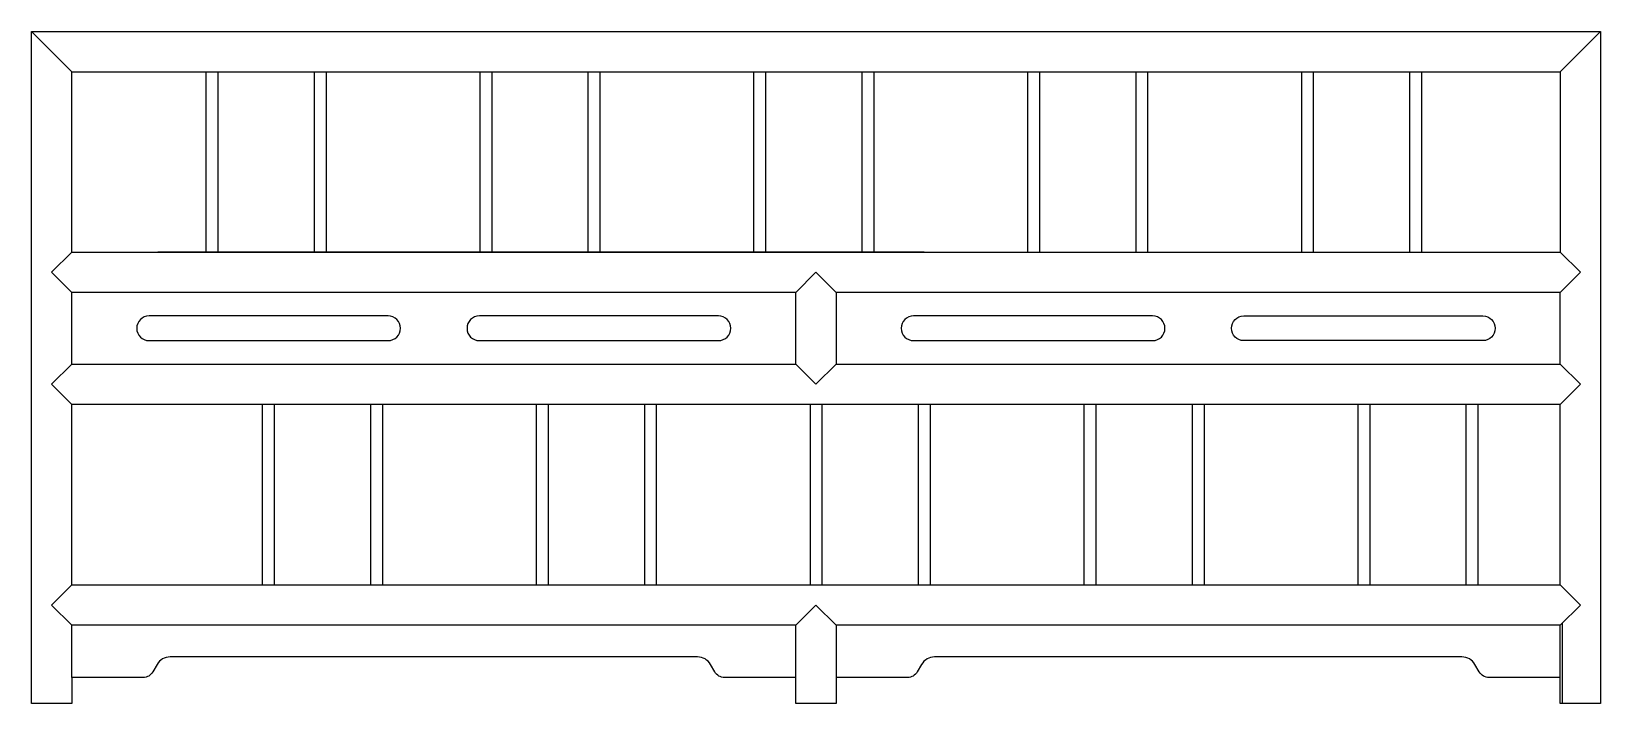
# Model space of a CAD drawing. Extents: x 3097 to 5197, y 3492 to 4392.
import ezdxf

# ---------------------------------------------------------------- set-up
doc = ezdxf.new("R2010")
doc.units = 0
doc.header["$LTSCALE"] = 0.85
doc.header["$MEASUREMENT"] = 0
for name, color, linetype in [('3', 3, 'CONTINUOUS'), ('4', 4, 'CONTINUOUS'), ('7', 7, 'CONTINUOUS')]:
    doc.layers.add(name, color=color, linetype=linetype)

msp = doc.modelspace()

# ---------------------------------------------------------------- linework, layer by layer
at = {"layer": '3'}
for p, q in [((3151, 4338), (3097, 4392)), ((5197, 4392), (5143, 4338)), ((3331, 4096.5), (3331, 4338)), ((3347, 4096.5), (3347, 4338)), ((3475.8, 4096.5), (3475.8, 4338)), ((3491.8, 4096.5), (3491.8, 4338)), ((3697.5, 4096.5), (3697.5, 4338)), ((3713.5, 4096.5), (3713.5, 4338)), ((3842.3, 4096.5), (3842.3, 4338)), ((3858.3, 4096.5), (3858.3, 4338)), ((4064, 4096.5), (4064, 4338)), ((4080, 4096.5), (4080, 4338)), ((4208.8, 4096.5), (4208.8, 4338)), ((4224.8, 4096.5), (4224.8, 4338)), ((4430.5, 4096.5), (4430.5, 4338)), ((4446.5, 4096.5), (4446.5, 4338)), ((4575.3, 4096.5), (4575.3, 4338)), ((4591.3, 4096.5), (4591.3, 4338)), ((4797, 4096.5), (4797, 4338)), ((4813, 4096.5), (4813, 4338)), ((4941.8, 4096.5), (4941.8, 4338)), ((4957.8, 4096.5), (4957.8, 4338)), ((5143, 4096.5), (5143, 4096.5)), ((5143, 4042.5), (5143, 4042.5)), ((5143, 3946.5), (5143, 3946.5)), ((3406, 3892.5), (3406, 3651)), ((3422, 3892.5), (3422, 3651)), ((3550.8, 3892.5), (3550.8, 3651)), ((3566.8, 3892.5), (3566.8, 3651)), ((3772.5, 3892.5), (3772.5, 3651)), ((3788.5, 3892.5), (3788.5, 3651)), ((3917.3, 3892.5), (3917.3, 3651)), ((3933.3, 3892.5), (3933.3, 3651)), ((4139, 3892.5), (4139, 3651)), ((4155, 3892.5), (4155, 3651)), ((4283.8, 3892.5), (4283.8, 3651)), ((4299.8, 3892.5), (4299.8, 3651)), ((4505.5, 3892.5), (4505.5, 3651)), ((4521.5, 3892.5), (4521.5, 3651)), ((4650.3, 3892.5), (4650.3, 3651)), ((4666.3, 3892.5), (4666.3, 3651)), ((4872, 3892.5), (4872, 3651)), ((4888, 3892.5), (4888, 3651)), ((5016.8, 3892.5), (5016.8, 3651)), ((5032.8, 3892.5), (5032.8, 3651)), ((5143, 3892.5), (5143, 3892.5)), ((5143, 3651), (5143, 3651)), ((5143, 3597), (5143, 3597)), ((5146, 3492), (5146, 3600))]:
    msp.add_line(p, q, dxfattribs=at)
for points in [[(3254.5, 3978), (3574.5, 3978, 1), (3574.5, 4011), (3254.5, 4011, 1)], [(4016.5, 4011), (3696.5, 4011, 1), (3696.5, 3978), (4016.5, 3978, 1)], [(4277.5, 4011, 1), (4277.5, 3978), (4597.5, 3978, 1), (4597.5, 4011)], [(4719.5, 4011), (5039.5, 4011, -1), (5039.5, 3978), (4719.5, 3978, -1)]]:
    msp.add_lwpolyline(points, format="xyb", close=True, dxfattribs=at)
at = {"layer": '4'}
msp.add_lwpolyline([(4120, 3492), (4120, 3527), (4024.6, 3527, -0.267949), (4011.6, 3534.5), (4005.8, 3544.5, 0.267949), (3988.5, 3554.5), (3282.6, 3554.5, 0.267949), (3265.3, 3544.5), (3259.5, 3534.5, -0.267949), (3246.5, 3527), (3151, 3527), (3151, 3492), (3097, 3492), (3097, 4392), (5197, 4392), (5197, 3492), (5143, 3492), (5143, 3527), (5047.6, 3527, -0.267949), (5034.6, 3534.5), (5028.8, 3544.5, 0.267949), (5011.5, 3554.5), (4305.6, 3554.5, 0.267949), (4288.3, 3544.5), (4282.5, 3534.5, -0.267949), (4269.5, 3527), (4174, 3527), (4174, 3492)], format="xyb", close=True, dxfattribs=at)
at = {"layer": '7'}
for p, q in [((4147, 4096.5), (3266.2, 4096.5)), ((4291.8, 4096.5), (3411, 4096.5)), ((3151, 3946.5), (3151, 4042.5)), ((4120, 3946.5), (4120, 4042.5)), ((4174, 4042.5), (4174, 3946.5)), ((5143, 3946.5), (5143, 4042.5)), ((3151, 3651), (3151, 3892.5)), ((5143, 3651), (5143, 3892.5)), ((3151, 3527), (3151, 3597)), ((4120, 3527), (4120, 3597)), ((4174, 3597), (4174, 3527)), ((5143, 3527), (5143, 3597))]:
    msp.add_line(p, q, dxfattribs=at)
msp.add_lwpolyline([(3151, 4096.5), (3151, 4338), (5143, 4338), (5143, 4096.5)], dxfattribs=at)
for points in [[(5170, 4069.5), (5143, 4042.5), (4174, 4042.5), (4147, 4069.5), (4120, 4042.5), (3151, 4042.5), (3124, 4069.5), (3151, 4096.5), (5143, 4096.5)], [(3124, 3919.5), (3151, 3946.5), (4120, 3946.5), (4147, 3919.5), (4174, 3946.5), (5143, 3946.5), (5170, 3919.5), (5143, 3892.5), (3151, 3892.5)], [(5143, 3597), (4174, 3597), (4147, 3624), (4120, 3597), (3151, 3597), (3124, 3624), (3151, 3651), (5143, 3651), (5170, 3624)]]:
    msp.add_lwpolyline(points, close=True, dxfattribs=at)

doc.saveas('drawing.dxf')
